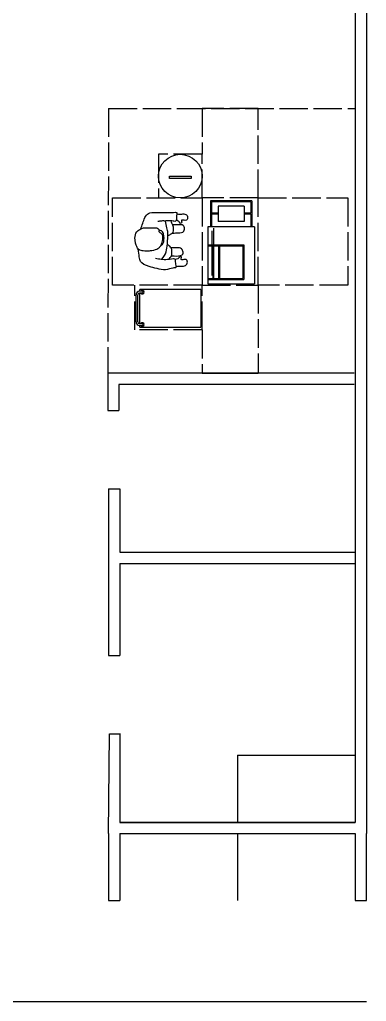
# Model space of a CAD drawing. Header units: millimetres. Extents: x -9564 to 100419, y -25359 to 24346.
# Drawn here: x 44960 to 48054, y -25359 to -16585 of the extents above; entities that cross this region are included whole.
import ezdxf

# ---------------------------------------------------------------- set-up
doc = ezdxf.new("R2010")
doc.units = ezdxf.units.MM
doc.header["$LTSCALE"] = 100
doc.linetypes.add('DASHEDX2', pattern=[3.048, 2.54, -0.508])
for name, color, linetype in [('Area circulacion', 50, 'DASHEDX2'), ('Area proceso', 90, 'DASHEDX2'), ('Maquinas', 200, 'Continuous'), ('MUROS', 7, 'Continuous'), ('Personal', 20, 'Continuous'), ('Transporte semielaborado', 30, 'Continuous')]:
    doc.layers.add(name, color=color, linetype=linetype)

# ---------------------------------------------------------------- blocks, each defined once
blk = doc.blocks.new('pa17-16')
for points, knots in [([(5.5575, 2.4391), (5.5549, 2.4218), (5.5525, 2.3852), (5.5491, 2.3329), (5.5712, 2.2599), (5.5431, 2.2589), (5.5029, 2.2526), (5.4793, 2.2435), (5.4785, 2.2813), (5.4499, 2.3438), (5.4658, 2.4235), (5.4776, 2.5033), (5.5116, 2.5798), (5.5552, 2.585), (5.608, 2.5962), (5.6336, 2.6001)], [0, 0, 0, 0, 0.404899, 0.829805, 1.276298, 1.516647, 1.885942, 2.122553, 2.418487, 2.881882, 3.382407, 3.897515, 4.613825, 5.020942, 5.393355, 5.393355, 5.393355, 5.393355]), ([(5.62, 2.5537), (5.6188, 2.5427), (5.6154, 2.5253), (5.6223, 2.4901), (5.6346, 2.4293), (5.661, 2.4064), (5.685, 2.3908), (5.7322, 2.3832), (5.7723, 2.3842), (5.7881, 2.3969), (5.8018, 2.4268), (5.8146, 2.4162), (5.8324, 2.4305), (5.8382, 2.4568), (5.8318, 2.5038), (5.8344, 2.5615), (5.8137, 2.5937), (5.7944, 2.6284), (5.7307, 2.6388), (5.7037, 2.6296), (5.6679, 2.626), (5.6442, 2.6055), (5.6228, 2.5961), (5.6214, 2.5667), (5.62, 2.5537)], [0, 0, 0, 0, 0.297584, 0.631064, 1.068635, 1.39533, 1.69617, 2.097861, 2.458938, 2.716293, 3.010442, 3.199165, 3.447293, 3.731671, 4.119196, 4.541864, 4.881702, 5.22714, 5.673063, 5.989311, 6.327668, 6.644571, 6.906626, 7.259736, 7.259736, 7.259736, 7.259736]), ([(5.8196, 2.5846), (5.837, 2.5819), (5.8817, 2.5675), (5.9755, 2.5418), (5.972, 2.4609), (5.9791, 2.3926), (5.9812, 2.315), (5.9891, 2.2612), (5.9692, 2.2664), (5.9401, 2.2663), (5.9063, 2.2668), (5.9005, 2.2811), (5.909, 2.3184), (5.9007, 2.3606), (5.9019, 2.4011), (5.8964, 2.4238), (5.8933, 2.4348)], [6.682038, 6.682038, 6.682038, 6.682038, 7.076266, 7.806153, 8.304227, 8.77662, 9.284333, 9.649979, 9.844608, 10.160206, 10.472731, 10.661147, 10.998544, 11.371438, 11.724832, 12.051545, 12.051545, 12.051545, 12.051545]), ([(5.6724, 2.3994), (5.675, 2.3947), (5.6837, 2.383), (5.7041, 2.3718), (5.7348, 2.3697), (5.774, 2.3728), (5.8085, 2.3874), (5.8116, 2.4015), (5.8144, 2.4199)], [0.121052, 0.121052, 0.121052, 0.121052, 0.297289, 0.584433, 0.895396, 1.26174, 1.600834, 1.760925, 1.760925, 1.760925, 1.760925]), ([(5.5522, 2.3809), (5.573, 2.3653), (5.6222, 2.3398), (5.6924, 2.3383), (5.7952, 2.3323), (5.8376, 2.352), (5.881, 2.3613), (5.9019, 2.366)], [0, 0, 0, 0, 0.49262, 0.970296, 1.525877, 1.91054, 2.357805, 2.357805, 2.357805, 2.357805]), ([(5.5552, 2.3206), (5.5597, 2.3147), (5.5706, 2.3043), (5.5892, 2.2916), (5.6248, 2.2913), (5.6613, 2.2967), (5.6731, 2.3154), (5.6858, 2.3299), (5.6912, 2.3378)], [0, 0, 0, 0, 0.262594, 0.520609, 0.853848, 1.185107, 1.43842, 1.738028, 1.738028, 1.738028, 1.738028]), ([(5.7713, 2.3359), (5.7736, 2.3305), (5.7786, 2.3203), (5.7954, 2.2951), (5.8154, 2.2848), (5.8612, 2.2906), (5.8838, 2.3057), (5.8988, 2.3117), (5.9058, 2.3148)], [0, 0, 0, 0, 0.233477, 0.532145, 0.79329, 1.163492, 1.458071, 1.725911, 1.725911, 1.725911, 1.725911]), ([(5.4915, 2.2484), (5.4936, 2.2374), (5.4981, 2.215), (5.4968, 2.1806), (5.512, 2.1445), (5.5569, 2.147), (5.5634, 2.1681), (5.5498, 2.2128), (5.5753, 2.1995), (5.5912, 2.209), (5.5741, 2.2257), (5.5617, 2.2339), (5.5559, 2.2515), (5.5556, 2.26)], [0, 0, 0, 0, 0.324329, 0.654038, 0.980089, 1.31306, 1.562526, 1.890179, 2.123217, 2.319335, 2.559559, 2.78492, 3.066636, 3.066636, 3.066636, 3.066636]), ([(5.5867, 2.2952), (5.5866, 2.2877), (5.5872, 2.2667), (5.5883, 2.1873), (5.6353, 2.19), (5.6673, 2.2128), (5.6606, 2.2618), (5.6599, 2.2881), (5.6606, 2.3008)], [0.078483, 0.078483, 0.078483, 0.078483, 0.321516, 0.797556, 1.122606, 1.448668, 1.830958, 2.166281, 2.166281, 2.166281, 2.166281]), ([(5.7943, 2.2992), (5.7951, 2.2858), (5.7984, 2.2614), (5.8038, 2.2002), (5.8255, 2.1869), (5.8672, 2.191), (5.8755, 2.2117), (5.8718, 2.2605), (5.8715, 2.286), (5.871, 2.2978)], [0, 0, 0, 0, 0.353805, 0.775896, 1.041599, 1.377968, 1.615337, 2.001902, 2.313716, 2.313716, 2.313716, 2.313716]), ([(5.9713, 2.2652), (5.9703, 2.2553), (5.9686, 2.234), (5.9786, 2.2017), (5.9668, 2.1644), (5.9218, 2.1628), (5.9134, 2.1832), (5.9229, 2.229), (5.8988, 2.2135), (5.882, 2.2215), (5.8976, 2.2397), (5.908, 2.248), (5.912, 2.2618), (5.9127, 2.2683)], [0.038839, 0.038839, 0.038839, 0.038839, 0.324329, 0.654038, 0.980089, 1.31306, 1.562526, 1.890179, 2.123217, 2.319335, 2.559559, 2.78492, 2.989829, 2.989829, 2.989829, 2.989829])]:
    blk.add_open_spline(points, degree=3, knots=knots)

msp = doc.modelspace()

# ---------------------------------------------------------------- linework, layer by layer
for p, q in [((47953.695, -4561.036), (47953.695, -23758.736)), ((48053.695, -4961.036), (48053.695, -23858.736)), ((45853.695, -23758.736), (47953.695, -23758.736)), ((45853.695, -23858.736), (47953.695, -23858.736)), ((47953.695, -23858.736), (47953.695, -24458.736)), ((44181.258, -25358.736), (48053.695, -25358.736))]:
    msp.add_line(p, q)
at = {"color": 3}
msp.add_line((46588.394, -19745.332), (47088.394, -19745.332), dxfattribs=at)
at = {"layer": 'Area circulacion', "color": 2}
msp.add_line((45753.695, -17378.111), (45746.098, -19745.332), dxfattribs=at)
at = {"layer": 'Area proceso', "color": 3}
for p, q in [((45753.695, -17378.111), (47953.695, -17378.111)), ((47088.394, -17378.111), (46588.394, -17378.111)), ((46588.394, -17378.111), (46588.394, -17788.111)), ((47088.394, -18178.111), (47088.394, -17378.111)), ((46588.394, -17788.111), (46198.394, -17788.111)), ((46198.394, -17788.111), (46198.394, -18178.111)), ((46588.394, -18178.111), (46588.394, -17788.111)), ((45788.394, -18958.111), (45788.394, -18178.111)), ((45788.394, -18178.111), (46588.394, -18178.111)), ((47088.394, -18178.111), (47888.394, -18178.111)), ((47888.394, -18178.111), (47888.394, -18958.111)), ((46588.394, -18958.111), (45788.394, -18958.111)), ((45988.394, -19358.111), (45988.394, -18958.111)), ((46588.394, -19358.111), (46588.394, -18958.111)), ((47888.394, -18958.111), (47088.394, -18958.111)), ((47088.394, -18958.111), (47088.394, -19745.332)), ((46588.394, -19358.111), (45988.394, -19358.111)), ((46588.394, -19358.111), (46588.394, -19745.332))]:
    msp.add_line(p, q, dxfattribs=at)
at = {"layer": 'Area proceso'}
for p, q in [((47088.394, -18178.111), (46588.394, -18178.111)), ((46588.394, -18178.111), (46588.394, -18958.111)), ((47088.394, -18958.111), (47088.394, -18178.111)), ((46588.394, -18958.111), (47088.394, -18958.111))]:
    msp.add_line(p, q, dxfattribs=at)
at = {"layer": 'Maquinas'}
for p, q in [((47032.466, -18204.008), (46661.804, -18204.008)), ((46661.804, -18204.008), (46661.804, -18435.672)), ((46671.071, -18213.275), (46671.071, -18315.207)), ((47023.199, -18213.275), (46671.071, -18213.275)), ((47023.199, -18213.275), (47023.199, -18315.207)), ((47032.466, -18204.008), (47032.466, -18435.672)), ((46731.303, -18315.207), (46671.071, -18315.207)), ((46731.303, -18324.473), (46671.071, -18324.473)), ((46671.071, -18324.473), (46671.071, -18435.672)), ((46731.303, -18250.341), (46731.303, -18389.339)), ((46962.967, -18250.341), (46731.303, -18250.341)), ((46962.967, -18250.341), (46962.967, -18389.339)), ((47023.199, -18315.207), (46962.967, -18315.207)), ((47023.199, -18324.473), (46962.967, -18324.473)), ((47023.199, -18324.473), (47023.199, -18435.672)), ((46962.967, -18389.339), (46731.303, -18389.339)), ((46638.638, -18435.672), (46638.638, -18945.332)), ((47055.632, -18435.672), (46638.638, -18435.672)), ((47032.466, -18435.672), (46661.804, -18435.672)), ((46677.835, -18871.319), (46677.835, -18471.7)), ((46689.881, -18448.943), (46689.881, -18898.127)), ((47055.632, -18435.672), (47055.632, -18945.332)), ((46638.638, -18597.837), (46960.65, -18597.837)), ((46960.65, -18597.837), (46960.65, -18908.506)), ((46638.638, -18607.103), (46951.384, -18607.103)), ((46682.849, -18607.103), (46682.849, -18898.999)), ((46733.62, -18607.103), (46733.62, -18898.999)), ((46742.886, -18607.103), (46742.886, -18898.999)), ((46951.384, -18607.103), (46951.384, -18898.999)), ((46638.638, -18898.999), (46951.384, -18898.999)), ((46638.638, -18908.266), (46960.65, -18908.266)), ((46638.638, -18945.332), (47055.632, -18945.332))]:
    msp.add_line(p, q, dxfattribs=at)
at = {"layer": 'MUROS'}
for p, q in [((47946.098, -19745.332), (45746.098, -19745.332)), ((45746.098, -19745.332), (45746.098, -20077.315)), ((47946.098, -19845.332), (45846.098, -19845.332)), ((45846.098, -19845.332), (45846.098, -20077.315)), ((45746.098, -20077.315), (45846.098, -20077.315)), ((45753.695, -20777.315), (45753.695, -22268.025)), ((45753.695, -20777.315), (45853.695, -20777.315)), ((45853.695, -20777.315), (45853.695, -21345.332)), ((45853.695, -21345.332), (47953.695, -21345.332)), ((45853.695, -21445.332), (45853.695, -22268.025)), ((45853.695, -21445.332), (47953.695, -21445.332)), ((47953.695, -21416.953), (47953.695, -23758.736)), ((45753.695, -22268.025), (45853.695, -22268.025)), ((45753.695, -23858.736), (45761.292, -22968.025)), ((45761.292, -22968.025), (45861.292, -22968.025)), ((45853.695, -22968.025), (45853.695, -23758.736)), ((46903.695, -23158.736), (46903.695, -23758.736)), ((46903.695, -23158.736), (47953.695, -23158.736)), ((47953.695, -23758.736), (45853.695, -23758.736)), ((45753.695, -23858.736), (45753.695, -24458.736)), ((45853.695, -23858.736), (45853.695, -24458.736)), ((46903.695, -23858.736), (46903.695, -24458.736)), ((47953.695, -23858.736), (47953.695, -24458.736)), ((48053.695, -24458.736), (48053.695, -23858.736)), ((45753.695, -24458.736), (45853.695, -24458.736)), ((47953.695, -24458.736), (48053.695, -24458.736))]:
    msp.add_line(p, q, dxfattribs=at)
at = {"layer": 'Transporte semielaborado'}
for p, q in [((46295.894, -18003.111), (46295.894, -17983.111)), ((46295.894, -17983.111), (46393.394, -17983.111)), ((46393.394, -17983.111), (46490.894, -17983.111)), ((46490.894, -17983.111), (46490.894, -18003.111)), ((46393.394, -18003.111), (46295.894, -18003.111)), ((46450.894, -18003.111), (46393.394, -18003.111)), ((46490.894, -18003.111), (46450.894, -18003.111)), ((46055.386, -19012.215), (46030.468, -19012.215)), ((46055.386, -19028.163), (46030.468, -19028.163)), ((46577.667, -18995.354), (46031.465, -18995.354)), ((46031.465, -19012.215), (46031.465, -18995.354)), ((46031.465, -19301.43), (46031.465, -19028.163)), ((46577.667, -18995.354), (46577.667, -19334.239)), ((45998.573, -19285.482), (45998.573, -19044.11)), ((46014.52, -19285.482), (46014.52, -19044.11)), ((46055.386, -19301.43), (46030.468, -19301.43)), ((46055.386, -19317.377), (46030.468, -19317.377)), ((46031.465, -19334.239), (46031.465, -19317.377)), ((46031.465, -19334.239), (46031.465, -19317.377)), ((46031.465, -19334.239), (46031.465, -19326.265)), ((46031.465, -19334.239), (46039.438, -19334.239)), ((46031.465, -19334.239), (46055.386, -19334.239)), ((46031.465, -19334.239), (46577.667, -19334.239))]:
    msp.add_line(p, q, dxfattribs=at)
msp.add_circle((46393.394, -17983.111), 195, dxfattribs=at)
for centre, radius, start, end in [((46030.468, -19044.11), 31.895, 90, 180), ((46030.468, -19044.11), 15.948, 90, 180), ((46055.386, -19020.189), 15.948, 210, 150), ((46055.386, -19020.189), 7.974, 0, 90), ((46055.386, -19020.189), 7.974, 269.9998907, 90), ((46030.468, -19285.482), 31.895, 180, 270), ((46030.468, -19285.482), 15.948, 180, 270), ((46055.386, -19309.403), 15.948, 210, 150), ((46055.386, -19309.403), 7.974, 270, 90)]:
    msp.add_arc(centre, radius, start, end, dxfattribs=at)

# ---------------------------------------------------------------- block references
at = {"layer": 'Personal', "xscale": 979.1504951166463, "yscale": 979.1504951166463, "zscale": 979.1504951166463, "rotation": 87.17956163279707}
msp.add_blockref('pa17-16', (48290.212, -24270.223), dxfattribs=at)

doc.saveas('drawing.dxf')
